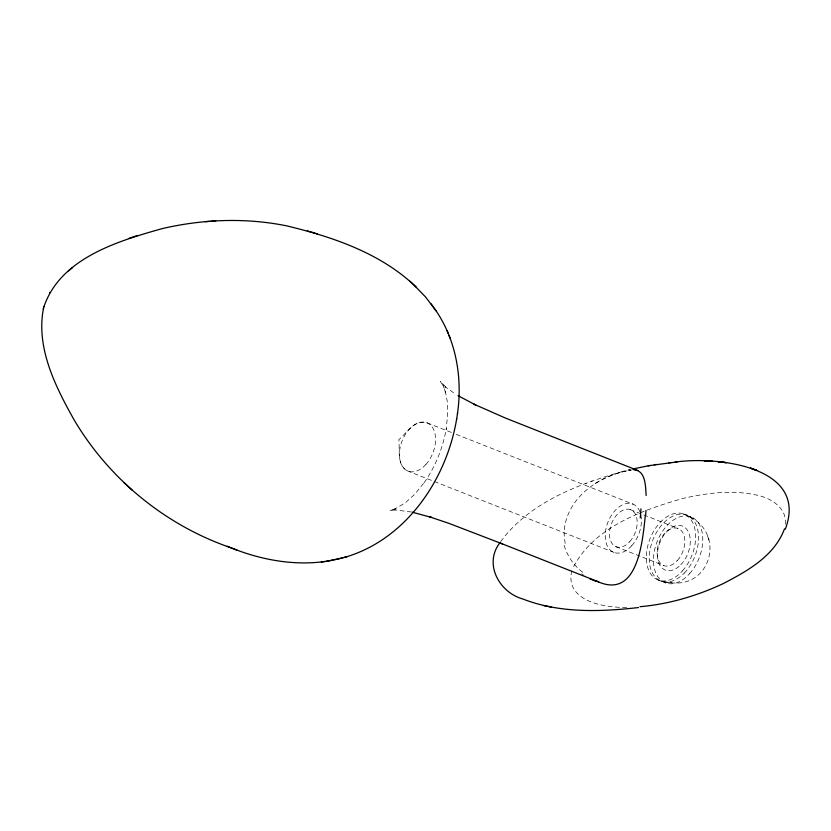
<?xml version="1.0" encoding="UTF-8"?>
<svg xmlns="http://www.w3.org/2000/svg" width="831" height="831" viewBox="0 0 831 831"><rect width="100%" height="100%" fill="white"/><g stroke="black" fill="none" stroke-linecap="round" stroke-linejoin="round"><path stroke-width="0.62" stroke-dasharray="4.16 3.12" d="M785.347 524.184C787.196 508.271 771.23 498.174 757.581 495.286C733.067 489.667 707.493 492.825 683.269 498.361C641.605 510.182 593.002 527.508 572.528 568.757M571.79 570.783C564.322 601.8 606.121 608.219 627.893 607.295M500.698 541.583C529.731 502.132 578.771 483.933 624.258 471.032M595.245 483.497C606.256 476.734 618.638 472.153 631.363 470.014C600.075 474.771 567.158 496.855 564.176 530.697A47.149 44.313 -30.9 0 0 564.104 533.575M591.423 481.211L592.389 480.858M585.388 483.486L586.239 483.164M628.506 469.972L630.189 469.557L622.679 471.426M670.586 582.697C710.36 588.223 725.453 534.863 690.062 516.892M663.969 581.845L669.506 582.593M667.345 582.406L672.684 582.874M411.407 512L394.195 509.819L396.439 509.819L389.427 510.546L396.584 508.364L393.915 509.538L405.383 502.755L414.596 494.372L424.454 482.302L423.831 483.185C435.226 466.96 442.913 448.158 446.278 428.619L446.143 429.554L447.712 413.88L447.203 401.082L445.271 391.183L445.915 393.582L442.902 384.95L444.055 387.641L440.285 381.2L446.725 388.056L445.042 386.706L456.074 394.486M683.425 513.89L690.561 516.705M451.378 432.442L427.3 422.937C414.929 418.751 406.691 432.941 398.859 439.62C399.981 449.851 396.335 466.129 408.468 471.312L614.317 552.563M456.188 434.343L633.149 504.188M630.251 509.569L677.899 528.381M615.813 546.642L663.47 565.444M658.547 580.173L665.693 582.988M689.096 516.248L692.909 518.793M707.545 536.016L708.999 539.994M565.142 543.474L564.083 533.575M582.708 572.279A61.671 56.539 -47.4 0 1 563.719 543.973M583.944 575.374A68.433 61.11 -62.4 0 1 581.658 573.795M689.585 573.702A35.401 22.53 -68.5 0 0 691.309 516.996A35.401 22.53 -68.5 0 0 653.478 558.848A35.401 22.53 -68.5 0 0 689.585 573.702M682.448 570.887A35.401 22.53 -68.5 0 0 684.173 514.181A35.401 22.53 -68.5 0 0 646.341 556.032A35.401 22.53 -68.5 0 0 682.448 570.887M677.421 560.437A19.892 12.662 -68.5 0 0 678.397 528.568A19.892 12.662 -68.5 0 0 657.134 552.085A19.892 12.662 -68.5 0 0 677.421 560.437M629.773 541.625A19.892 12.662 -68.5 0 0 630.75 509.756A19.892 12.662 -68.5 0 0 609.487 533.284A19.892 12.662 -68.5 0 0 629.773 541.625M425.888 464.467A25.958 16.527 -68.5 0 0 427.155 422.875A25.958 16.527 -68.5 0 0 399.42 453.57A25.958 16.527 -68.5 0 0 425.888 464.467M631.737 545.718A25.958 16.527 -68.5 0 0 633.004 504.126A25.958 16.527 -68.5 0 0 605.259 534.821A25.958 16.527 -68.5 0 0 631.737 545.718M684.277 573.089A35.401 22.53 -68.5 0 0 688.089 515.687A35.401 22.53 -68.5 0 0 649.333 555.482A35.401 22.53 -68.5 0 0 684.277 573.089M680.776 564.737A23.6 15.02 -68.5 0 0 683.321 526.47A23.6 15.02 -68.5 0 0 657.477 552.999A23.6 15.02 -68.5 0 0 680.776 564.737"/><path stroke-width="1.25" d="M645.313 515.563C642.519 541.77 637.709 600.803 596.326 580.962M457.434 413.88C462.794 377.367 455.897 338.227 434.062 307.958M343.66 557.643C405.445 540.337 446.631 479.83 456.697 418.699M456.541 419.769L457.621 412.664M43.503 308.28C35.764 347.659 55.376 386.488 74.084 419.832C109.422 479.57 166.148 525.815 231.932 548.117M43.814 307.065C60.258 258.192 117.836 241.083 162.481 228.546C203.148 219.145 245.831 217.556 286.83 225.887C331.808 236.742 378.105 252.271 412.903 284.015M43.326 308.987L43.95 306.514M784.454 528.911C774.513 555.991 747.079 571.281 722.804 583.798C696.752 595.952 668.706 604.23 640.005 606.692M785.295 529.212C809.249 465.911 715.771 456.053 675.021 462.129M49.517 292.979L49.86 292.356M500.002 542.643C483.372 563.844 499.317 592.545 522.979 599.047C559.595 613.268 600.096 611.917 638.468 607.544M68.516 270.864L70.313 269.431M70.677 269.119L72.598 267.592M137.51 235.474L129.034 238.352M342.206 558.017L326.271 561.309M347.078 556.697L335.07 559.73M632.557 469.006L650.154 465.453M333.782 560.001C297.945 567.251 260.539 560.323 227.216 546.268M648.17 465.786L677.307 461.901M654.288 464.768L656.355 464.415M321.254 562.005L325.129 561.455M668.81 462.742L671.022 462.524M205.267 221.669L209.859 221.337M211.053 221.243L215.728 220.911M633.679 469.847C645.936 470.19 645.479 486.717 646.144 495.494M706.63 461.091L704.241 461.008L712.541 461.34L710.1 461.247M543.381 605.498L551.192 607.077M412.218 512.187L431.559 517.443L429.741 516.892L448.896 523.343L502.589 543.973M307.304 230.862L312.124 232.327M312.321 232.368L317.151 233.843M232.555 548.356L237.282 550.205M637.865 470.523L505.414 418.055L474.044 404.209L475.748 405.04L458.037 395.66M500.875 543.308L598.777 581.96M413.599 284.669L425.493 296.906L436.213 310.991M409.901 281.242L416.57 287.412M124.224 482.832L127.714 486.062M128.452 486.748L131.994 490.03M431.102 303.824L433.294 306.909M447.016 330.593L448.231 333.553M449.01 335.495L450.194 338.362M640.93 508.873A50.608 4.996 -84.5 0 1 640.275 517.921M645.967 510.483A47.668 5.453 -84.3 0 1 645.645 515.075M596.191 581.336A68.433 61.11 -62.4 0 1 589.937 578.771M726.201 462.649L718.264 461.766L726.201 462.649M756.719 470.377L750.455 468.071L756.719 470.377"/></g></svg>
